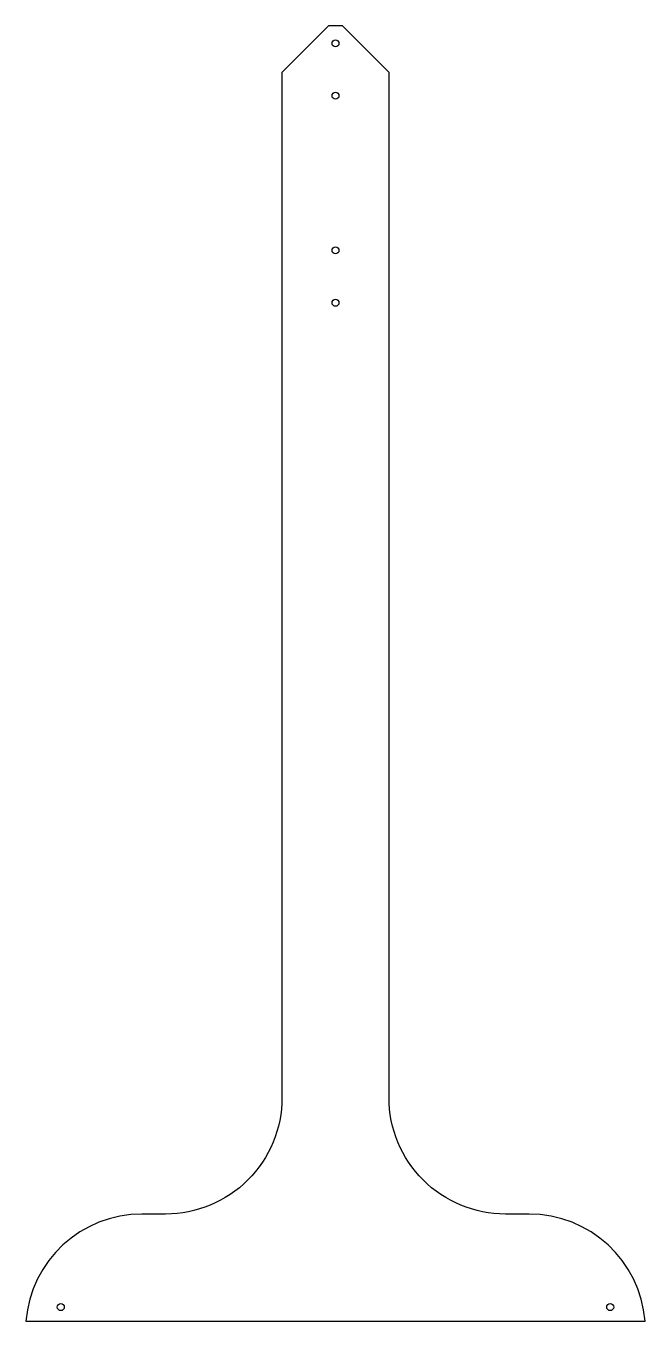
# Model space of a CAD drawing. Header units: millimetres. Extents: x -186 to 80, y -479 to 77.
import ezdxf

# ---------------------------------------------------------------- set-up
doc = ezdxf.new("R2010")
doc.units = ezdxf.units.MM
doc.layers.get('0').update_dxf_attribs({"linetype": 'CONTINUOUS'})

msp = doc.modelspace()

# ---------------------------------------------------------------- linework, layer by layer
msp.add_lwpolyline([(80, -479.48, 0.390947), (30.16, -433.48), (20, -433.48, -0.414214), (-30, -383.48), (-30, 56.98), (-50, 76.98), (-56, 76.98), (-76, 56.98), (-76, -383.48, -0.414214), (-126, -433.48), (-136.16, -433.48, 0.390947), (-186, -479.48)], format="xyb", close=True)
for centre in [(-53, 69.48), (-53, 46.98), (-53, -19.48), (-53, -41.98), (-171, -473.48), (65, -473.48)]:
    msp.add_circle(centre, 1.5)

doc.saveas('drawing.dxf')
